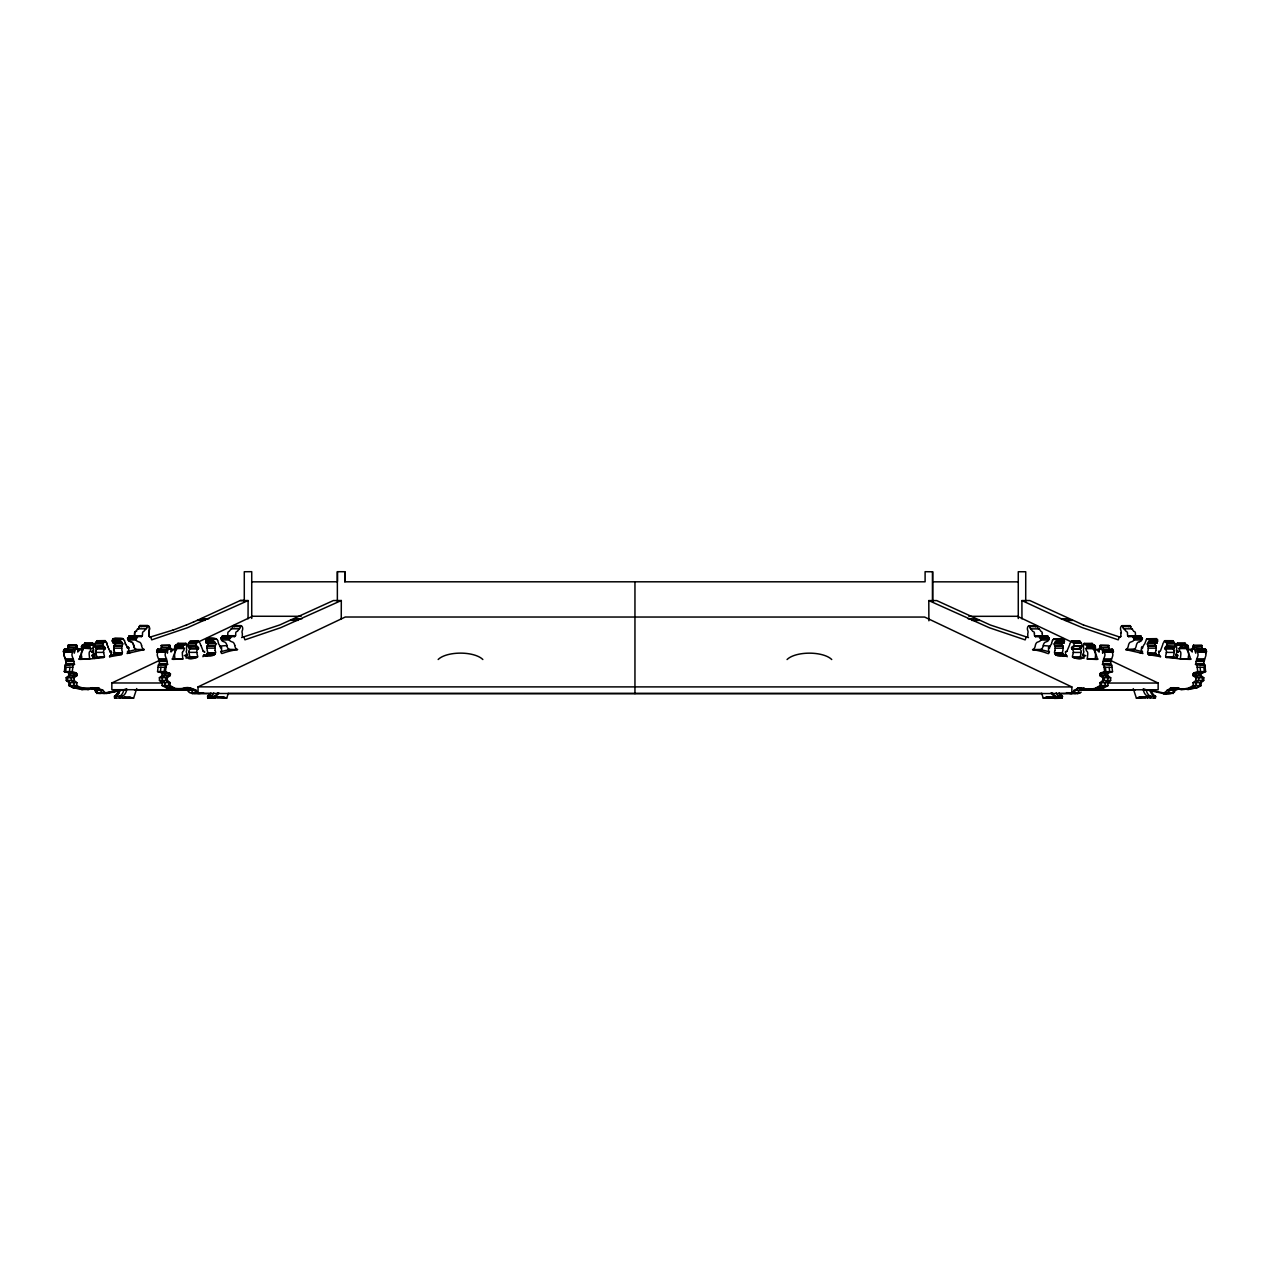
<?xml version="1.0" encoding="UTF-8"?>
<svg xmlns="http://www.w3.org/2000/svg" width="1270" height="1270" viewBox="0 0 1270 1270"><rect width="100%" height="100%" fill="white"/><g stroke="black" fill="none" stroke-linecap="round" stroke-linejoin="round"><path stroke-width="1.5" d="M96.964 693.611L94.567 688.467M159.941 660.178L111.839 682.974L111.839 689.705L187.69 689.721M198.041 693.579L198.041 686.864L345.265 617.014L924.639 617.061L1071.848 686.927L1071.848 693.658M251.73 581.85L337.36 581.787M337.455 581.469L337.455 571.722M241.602 637.556L279.733 624.967L333.407 600.535L341.312 600.535L341.249 618.808M932.64 581.533L932.656 571.786L925.1 571.69L925.1 581.803L344.805 581.803L344.9 571.722L337.36 571.69L337.36 601.615M634.952 693.626L634.952 617.045M1028.494 637.619L990.378 625.03L936.704 600.583L928.799 600.583L928.878 620.808M932.64 601.647L932.64 581.835L1018.27 581.866M1018.27 618.522L1018.27 571.738L1025.731 571.754L1025.716 601.535M1083.469 624.999L1029.795 600.535L1021.905 600.567L1021.953 618.823M1110.059 660.225L1158.145 683.038L1158.145 689.769L1082.294 689.816M248.047 618.823L248.11 600.551L240.205 600.551L193.532 622.046M77.676 649.668A3.016 2.127 90 0 0 77.486 648.256A6.048 4.27 90 0 0 76.914 646.747L76.803 645.271L67.993 645.779A3.08 2.175 -90 0 0 68.167 646.922L68.167 647.398A2.254 1.603 -90 0 0 67.993 647.906M109.442 656.685L109.744 656.749A1.651 1.175 -90 0 1 110.728 655.526L111.093 654.288M82.296 647.764L82.725 648.113M1110.694 649.589L1112.377 649.129L1113.266 650.764A2.032 1.429 90 0 1 1113.393 651.827L1104.36 651.573L1104.773 653.621A2.953 2.08 90 0 1 1104.725 656.114A12.97 9.176 90 0 1 1103.646 658.908L1102.471 664.48L1111.742 665.115L1112.52 671.671L1108.44 672.957L1100.55 672.957L1099.995 675.703L1102.804 677.767L1110.694 677.767L1110.615 680.529L1107.884 682.736L1099.995 682.736L1100.09 685.609L1095.629 688.086L1103.535 688.086L1108.027 685.594L1107.884 682.736M1112.171 652.113L1112.663 653.621A2.953 2.08 90 0 1 1112.631 656.114A12.97 9.176 90 0 1 1111.536 658.908L1110.313 664.48L1102.471 664.48M1203.722 649.653L1205.484 649.097L1206.357 650.716A2.032 1.429 -90 0 1 1206.5 651.748L1197.467 651.526L1197.864 653.574A2.953 2.08 -90 0 1 1197.832 656.082A12.97 9.176 -90 0 1 1196.737 658.86L1195.514 664.448L1204.833 665.067L1195.514 664.448M1205.77 653.542A2.953 2.08 -90 0 1 1205.722 656.05A12.97 9.176 -90 0 1 1204.643 658.828L1203.468 664.416M198.596 648.144L197.533 646.398L189.151 646.462A5.382 3.81 -90 0 1 189.135 648.065L198.596 648.144L198.12 649.002A4.858 3.445 -90 0 0 196.723 651.097A2.032 1.429 -90 0 0 196.818 652.367L197.088 653.383A2.27 1.603 -90 0 0 197.183 654.526A2.778 1.968 -90 0 1 197.533 655.574A2.778 1.968 -90 0 0 197.628 656.86L189.484 656.86L186.023 658.13M113.982 653.351L113.824 654.431M1101.058 648.144L1101.011 647.954A2.254 1.603 90 0 0 1100.836 647.462L1100.836 646.97A3.08 2.175 90 0 0 1101.011 645.827L1099.868 646.208M1109.329 649.621L1108.9 647.954A2.254 1.603 90 0 0 1108.726 647.462L1108.742 646.97A3.08 2.175 90 0 0 1108.916 645.827L1107.853 645.811M1198.261 652.208L1198.594 651.78A2.032 1.429 -90 0 0 1198.467 650.716L1196.356 649.129L1195.737 653.177L1194.102 647.906A2.254 1.603 -90 0 0 1193.927 647.414L1193.943 646.922A3.08 2.175 -90 0 0 1194.118 645.795L1193.546 645.223M1065.8 654.844L1065.482 653.653M107.236 645.271L107.204 644.366A2.207 1.556 90 0 0 106.823 643.049A6.413 4.54 90 0 1 105.966 642.064L105.823 641.35M1102.598 650.875L1102.646 653.225L1103.249 649.176L1105.36 650.764A2.032 1.429 90 0 1 1105.503 651.827L1105.17 652.256M66.167 667.274L65.643 671.624L69.723 672.798L64.373 671.624L65.167 664.94L74.486 664.432L73.263 658.844A12.97 9.176 -90 0 1 72.168 656.066A2.953 2.08 -90 0 1 72.136 653.574L72.596 651.637L71.406 651.764A2.032 1.429 -90 0 1 71.533 650.716L73.644 649.129L74.263 653.177L75.898 647.906A2.254 1.603 -90 0 1 76.073 647.414L76.057 646.922A3.08 2.175 -90 0 1 75.882 645.779L75.994 645.335M165.513 651.764L165.322 653.542A2.953 2.08 -90 0 0 165.37 656.034A12.97 9.176 -90 0 0 166.449 658.828L167.624 664.4L159.782 664.4L158.559 658.828A12.97 9.176 -90 0 1 157.464 656.034A2.953 2.08 -90 0 1 157.432 653.542L157.893 651.605L156.702 651.748A2.032 1.429 -90 0 1 156.829 650.684L157.718 649.049L175.022 649.24A2.572 1.826 -90 0 1 175.466 651.081A2.857 2.016 -90 0 0 174.625 652.129M165.148 652.177L164.592 651.748A2.032 1.429 -90 0 1 164.735 650.684L166.846 649.097L167.45 653.145L167.497 650.907M67.866 648.335L67.58 649.573M110.188 651.891L108.664 648.557M113.951 650.351L113.935 650.034A4.461 3.159 90 0 0 113.871 648.351L113.887 646.017A4.08 2.889 90 0 0 114.824 644.096L114.078 642.033M109.744 656.749L121.507 654.637L122.364 652.669A3.238 2.302 -90 0 0 121.936 650.558L121.825 650.145A4.461 3.159 -90 0 0 121.777 648.462L121.793 646.112A4.08 2.889 -90 0 0 122.714 644.192C122.666 639.397 113.173 647.065 112.427 641.175M203.692 655.272L206.804 654.606L207.661 652.637A3.238 2.302 -90 0 0 207.232 650.526L207.121 650.113A4.461 3.159 -90 0 0 207.073 648.43L207.089 646.081A4.08 2.889 -90 0 0 208.01 644.16C201.136 639.08 215.789 640.731 215.916 644.16A4.08 2.889 -90 0 1 214.979 646.081L214.979 648.43A4.461 3.159 -90 0 1 215.027 650.113L215.043 650.319M1099.995 682.736L1102.709 680.529L1102.804 677.767M1133.253 688.626L1136.412 698.198L1139.809 696.912L1155.367 698.262L1155.652 696.341L1147.397 696.182A9.779 6.921 -90 0 1 1144.365 692.928L1144.191 692.499A10.509 7.429 -90 0 1 1143.413 690.229L1143.19 689.197L1163.336 693.515L1170.94 687.689L1180.989 689.515L1188.736 688.038L1193.228 685.546L1193.086 682.688L1195.816 680.498L1195.896 677.736L1193.086 675.672L1193.641 672.909L1197.721 671.624L1205.627 671.608M1193.086 682.688L1200.991 682.688L1203.706 680.498L1203.785 677.704L1200.991 675.64L1193.086 675.672M89.011 689.388L73.358 688.022L68.913 685.562L69.009 682.577L66.294 680.482L66.199 677.608L69.009 675.545M159.48 680.45L162.195 682.657L162.068 685.514L166.56 688.007L174.45 688.007L170.005 685.53L170.101 682.657L167.386 680.45L159.48 680.45L159.401 677.688L162.211 675.624L170.101 675.64L170.466 673.925L165.465 671.592L157.559 671.592L158.353 665.035L159.782 664.4M1141.412 649.399L1141.587 647.255A2.222 1.572 -90 0 1 1142.222 647.51L1142.619 648.033A6.699 4.731 -90 0 1 1143.048 646.462L1143.968 644.747A6.842 4.842 -90 0 1 1144.667 643.953L1146.524 639.255L1156.732 638.683M105.394 648.16L104.203 646.414L95.98 646.795A5.397 3.81 -90 0 1 95.933 648.097L105.394 648.16L104.934 649.018A4.858 3.445 -90 0 0 103.537 651.113A2.032 1.429 -90 0 0 103.632 652.383L103.902 653.272A2.27 1.603 -90 0 0 103.997 654.558A2.778 1.968 -90 0 1 104.33 655.59A2.778 1.968 -90 0 0 104.442 656.892L95.742 657.606L104.442 656.892M1160.367 650.796L1159.24 651.827A6.096 4.302 -90 0 1 1158.669 651.383L1159.193 655.431A1.651 1.175 -90 0 1 1160.272 656.733M128.921 647.811L128.413 647.255A2.222 1.572 -90 0 0 127.778 647.541L127.381 648.033A6.699 4.731 -90 0 0 126.952 646.462L126.032 644.668A6.842 4.842 90 0 0 125.333 643.89L125.333 643.16M1177.163 655.304L1175.591 655.193A5.366 3.794 -90 0 1 1176.703 653.066L1176.925 651.97M130.604 641.62L129.683 641.382A2.969 2.095 -90 0 1 128.572 640.461L128.46 640.016A1.746 1.238 -90 0 1 127.698 638.985L127.968 637.635M141.573 645.462A4.985 3.524 -90 0 0 139.906 642.318L137.573 641.382A2.969 2.095 -90 0 1 136.477 640.461L136.271 639.905A1.73 1.222 -90 0 1 135.588 638.985L136.414 637.778A4.54 3.207 -90 0 1 137.112 637.572M226.87 645.43A4.985 3.524 -90 0 0 225.219 642.303L222.869 641.366A2.969 2.095 -90 0 1 221.774 640.429L221.567 639.889A1.73 1.222 -90 0 1 220.901 638.969L221.726 637.746A4.54 3.207 -90 0 1 222.409 637.54L230.315 637.54A4.54 3.207 -90 0 0 229.616 637.746L228.79 638.969A1.746 1.238 -90 0 0 229.537 639.921L229.679 640.429A2.969 2.095 -90 0 0 230.775 641.366L233.108 642.287A4.985 3.524 -90 0 1 234.759 645.43M1094.184 648.271L1095.502 647.192L1094.502 645.208A1.699 1.191 90 0 0 1093.438 644.954L1092.279 644.081A1.683 1.191 90 0 0 1092.089 643.382L1084.183 643.382A2.461 1.746 90 0 0 1083.739 645.462A1.889 1.333 90 0 0 1083.818 648.16A4.112 2.905 90 0 0 1083.437 650.018A2.826 2 90 0 0 1083.85 651.542L1083.643 653.034A5.366 3.794 90 0 0 1082.5 655.272L1085.802 655.637M1188.164 646.001C1189.561 648.621 1179.433 646.763 1179.1 648.256A2.762 1.953 -90 0 0 1179.846 651.065A2.857 2.016 -90 0 1 1180.735 652.32A7.191 5.096 -90 0 1 1180.751 655.177L1180.37 659.019L1165.685 656.876A2.778 1.968 -90 0 0 1165.669 655.606A2.778 1.968 -90 0 1 1166.003 654.558A2.27 1.603 -90 0 0 1166.098 653.272L1166.368 652.399A2.032 1.429 -90 0 0 1166.463 651.129A4.858 3.445 -90 0 0 1165.066 649.033L1165.669 646.43L1174.02 646.811M1157.573 639.937C1153.16 641.207 1148.223 641.286 1147.286 644.192A4.08 2.889 -90 0 0 1148.207 646.112L1148.223 648.462A4.461 3.159 -90 0 0 1148.175 650.145L1148.064 650.558A3.238 2.302 -90 0 0 1147.635 652.669L1148.493 654.637L1160.685 656.685M105.473 693.039C98.552 683.847 87.312 692.198 76.771 685.546L76.914 682.673L74.184 680.482L66.294 680.482L70.279 682.673L70.136 685.546L74.628 688.022L82.375 689.388M1175.417 658.336L1175.544 657.527M175.911 648.192L174.593 647.113L175.593 645.128A1.699 1.191 -90 0 1 176.657 644.89L177.816 644.001A1.683 1.191 -90 0 1 178.022 643.303L185.912 643.318A2.461 1.746 -90 0 1 186.357 645.398A1.889 1.333 -90 0 1 186.277 648.097A4.112 2.905 -90 0 1 186.658 649.938A2.826 2 -90 0 1 186.245 651.462L186.499 653.05A5.366 3.794 -90 0 1 187.595 655.193L184.293 655.558M1156.589 642.636L1157.573 641.255M111.109 654.018L111.522 652.32M96.012 653.082L95.996 653.415A2.27 1.603 -90 0 0 96.091 654.558A2.778 1.968 -90 0 1 96.441 655.59A2.778 1.968 -90 0 0 96.536 656.892L96.536 656.78A2.778 1.968 90 0 1 96.441 655.495A2.778 1.968 90 0 0 96.091 654.447A2.27 1.603 90 0 1 95.996 653.304L95.726 652.383A2.032 1.429 -90 0 1 95.647 651.113A4.858 3.445 90 0 1 97.028 648.922M203.105 651.24L203.946 651.812A6.096 4.302 -90 0 0 204.518 651.383L204.708 652.399M188.198 690.562L188.484 691.563M84.455 644.081L84.614 644.017A1.683 1.191 90 0 1 84.82 643.239L92.726 643.223A1.683 1.191 90 0 0 92.519 643.922L84.614 644.128A1.683 1.191 -90 0 1 84.82 643.334L92.726 643.334A1.683 1.191 -90 0 0 92.519 644.033L91.361 644.906A1.699 1.191 -90 0 0 90.297 645.16L89.297 647.144L90.9 648.256A2.762 1.953 -90 0 1 90.154 651.065A2.857 2.016 -90 0 0 89.265 652.304A7.191 5.096 -90 0 0 89.249 655.177L89.63 659.003L103.632 657.606M92.98 657.463L94.552 657.463L94.536 658.495M216.233 638.746C195.485 641.398 214.44 634.683 217.567 640.318M125.159 642.89L124.476 640.636M67.786 649.129L67.993 647.795A2.254 1.603 90 0 1 68.167 647.303M1094.788 652.193A2.429 1.714 90 0 1 1095.454 653.923L1096.042 655.145A4.508 3.191 90 0 1 1096.756 656.526A8.477 6.001 90 0 1 1097.216 659.463L1087.279 659.051L1087.644 655.225A7.191 5.096 90 0 0 1087.628 652.367A2.857 2.016 90 0 0 1086.739 651.129A2.762 1.953 90 0 1 1085.993 648.303L1094.565 648.129M1087.279 659.051L1095.169 659.051L1095.55 655.225A7.191 5.096 90 0 0 1095.534 652.367A2.857 2.016 90 0 0 1094.629 651.129A2.762 1.953 90 0 1 1093.883 648.303M1194.086 649.24L1188.164 649.272A2.572 1.826 -90 0 0 1187.72 651.113L1187.831 652.018A2.429 1.714 -90 0 1 1188.545 653.875L1189.133 655.066A4.508 3.191 -90 0 1 1189.847 656.447A8.477 6.001 -90 0 1 1190.323 659.384L1180.37 659.019L1188.26 659.019L1188.434 656.923M1125.696 649.573L1134.57 649.399L1125.696 649.573L1142.905 653.51L1142.397 652.685A6.032 4.255 -90 0 1 1141.762 652.113L1141.571 650.573M110.76 651.843A6.096 4.302 -90 0 0 111.331 651.399L111.506 653.336M1049.48 651.796L1040.495 649.605L1041.463 649.43A7.128 5.048 90 0 0 1042.67 647.494A6.969 4.921 90 0 0 1043.241 645.509A4.985 3.524 90 0 1 1044.892 642.366L1047.226 641.429A2.969 2.095 90 0 0 1048.322 640.509L1048.448 640.048A1.73 1.222 90 0 0 1049.21 639.032L1048.385 637.826A4.54 3.207 90 0 0 1047.687 637.619L1039.781 637.619A4.54 3.207 90 0 1 1040.479 637.826L1041.305 639.032A1.746 1.238 90 0 1 1040.559 639.985L1040.432 640.509A2.969 2.095 90 0 1 1039.32 641.429L1036.987 642.366A4.985 3.524 90 0 0 1035.336 645.509A6.969 4.921 90 0 1 1034.764 647.494A7.128 5.048 90 0 1 1033.574 649.43L1032.589 649.605C1052.56 652.701 1048.56 657.797 1048.496 647.303A2.222 1.572 90 0 1 1049.131 647.589L1049.528 648.081A6.699 4.731 90 0 1 1049.957 646.509L1050.861 644.827A6.842 4.842 90 0 1 1051.576 644.033L1051.592 643.525M1121.077 632.762A2.715 1.921 -90 0 0 1120.918 630.603A3.397 2.397 -90 0 1 1120.95 626.713A3.175 2.254 -90 0 1 1122.235 625.65L1122.886 626.586A1.889 1.333 -90 0 0 1123.902 628.777L1126.268 631.46A1.905 1.349 -90 0 1 1127.506 633.667A6.477 4.572 -90 0 0 1127.665 635.746L1128.585 636.651A1.635 1.159 -90 0 1 1129.776 635.968A7.985 5.651 -90 0 1 1131.332 635.889C1133.348 638.334 1142.174 634.921 1142.301 639A1.746 1.238 -90 0 1 1141.555 639.921L1141.428 640.461M89.821 647.382L81.423 646.763M182.467 652.288A2.857 2.016 -90 0 1 183.356 651.05A2.762 1.953 -90 0 0 184.118 648.224L182.499 647.128L183.134 645.763A1.619 1.143 -90 0 1 184.61 644.954L185.706 644.112A1.683 1.191 -90 0 1 185.912 643.318M1055.053 650.383L1055.084 650.176A4.461 3.159 90 0 1 1055.132 648.494L1055.116 646.16A4.08 2.889 90 0 1 1054.195 644.239L1054.925 642.175M1156.049 650.351L1156.065 650.113A4.461 3.159 -90 0 1 1156.129 648.43L1156.113 646.097A4.08 2.889 -90 0 1 1155.176 644.176L1155.113 643.811M201.073 645.7L203.136 651.081M1175.099 644.017L1175.464 645.033M1175.528 644.731L1175.337 645.271A3.969 2.81 -90 0 1 1174.766 645.922A2.477 1.746 -90 0 1 1174.766 646.636A2.095 1.492 -90 0 1 1174.067 648.097L1166.162 648.097A5.382 3.81 -90 0 1 1166.146 646.493M82.328 648.144L90.44 648.653M1132.888 637.572A4.54 3.207 -90 0 1 1133.586 637.778L1134.412 639A1.73 1.222 -90 0 1 1133.729 639.921L1133.523 640.461A2.969 2.095 -90 0 1 1132.427 641.398L1130.078 642.318A4.985 3.524 -90 0 0 1128.427 645.462A6.969 4.921 -90 0 1 1126.696 649.367M69.945 667.274L69.421 671.624L74.422 673.941L74.073 675.656L71.263 677.72L71.342 680.482L74.057 682.673L73.93 685.546C84.534 692.213 95.663 683.816 102.632 693.039M66.199 677.72L74.105 677.72L76.914 675.656L76.359 672.909L72.279 671.624L73.057 665.051M160.941 667.242L160.417 671.592L165.402 673.91L165.052 675.624L162.243 677.688L162.322 680.45L165.036 682.657L164.909 685.514L169.402 688.007L177.149 689.467L180.515 688.848M164.719 667.242L164.195 671.592L169.196 673.91L168.846 675.64L166.037 677.704L166.116 680.45L168.831 682.657L168.704 685.514C177.943 693.118 191.96 683.022 198.009 692.848M165.465 671.592L166.259 665.035L167.624 664.4M187.452 655.558L186.96 655.526A11.922 8.43 -90 0 1 185.595 655.209L185.372 655.669A4.016 2.842 -90 0 0 186.817 657.4A2.397 1.699 -90 0 1 187.658 657.495C188.579 660.4 195.262 658.114 197.628 656.86M1188.434 656.955L1188.641 655.145A7.191 5.096 -90 0 0 1188.625 652.32M77.025 646.287L76.914 646.859A6.048 4.27 -90 0 1 77.486 648.367A3.016 2.127 -90 0 1 77.66 649.97L77.74 650.446A2.254 1.603 -90 0 1 77.835 651.7L77.803 651.843M197.12 646.43L197.072 646.779A5.397 3.81 -90 0 1 197.025 648.065A2.095 1.492 -90 0 1 196.31 646.636A2.477 1.746 -90 0 1 196.326 645.906A3.969 2.81 -90 0 1 195.755 645.239L196.802 642.572A2.699 1.905 -90 0 1 197.628 642.017A3.223 2.27 -90 0 1 198.231 640.858L199.168 642.144A6.413 4.54 -90 0 0 200.009 643.128A2.207 1.556 -90 0 1 200.39 644.446L201.073 645.573M64.516 648.97L81.836 649.272A2.572 1.826 -90 0 1 82.28 651.113L82.169 652.018A2.429 1.714 -90 0 0 81.455 653.875L81.185 654.796M1193.546 645.255L1193.086 646.875A6.048 4.27 -90 0 0 1192.514 648.383A3.016 2.127 -90 0 0 1192.34 649.97L1192.26 650.446A2.254 1.603 -90 0 0 1192.165 651.7L1192.197 651.843M1200.864 646.16L1202.007 645.795A3.08 2.175 -90 0 1 1201.833 646.89L1193.927 647.414M108.664 648.668L107.791 646.541M1054.306 696.214L1054.386 698.325L1046.702 696.96L1043.321 698.246L1041.638 693.356M1055.64 698.325L1055.576 696.214A10.033 7.096 90 0 1 1052.528 692.96M1059.434 698.325L1059.72 696.404A9.985 7.064 90 0 1 1056.307 692.975L1056.227 692.706M1062.466 696.293L1062.18 698.214L1054.386 698.325L1062.18 698.214L1062.117 696.103A9.779 6.921 -90 0 1 1059.751 693.944M1147.477 698.294L1147.763 696.373M1150.318 698.294L1150.604 696.373A9.985 7.064 -90 0 1 1147.191 692.944L1147.032 692.499A10.795 7.636 -90 0 1 1146.143 689.721L1143.19 689.197M1154.112 698.294L1154.033 696.15M162.258 645.731L161.195 645.747A3.08 2.175 -90 0 0 161.369 646.89L161.369 647.382A2.254 1.603 -90 0 0 161.195 647.875L160.782 649.542M171.005 651.812L171.021 651.669A2.254 1.603 -90 0 0 170.926 650.415L170.863 649.938A3.016 2.127 -90 0 0 170.672 648.351A6.048 4.27 -90 0 0 170.116 646.843L170.164 646.684M168.989 648.24L167.497 650.684M95.218 643.001L94.583 644.303M214.297 638.715L213.566 639.683M128.619 650.399L128.873 647.986M1055.164 642.08L1056.005 643.239L1056.576 640.016M1063.498 643.001L1064.419 640.255L1056.529 640.255M94.583 644.192L94.536 645.017M94.536 644.414L94.663 645.255A3.969 2.81 -90 0 0 95.234 645.938A2.477 1.746 -90 0 0 95.234 646.668A2.095 1.492 -90 0 0 95.933 648.081M1052.465 640.477L1051.576 643.303M120.904 643.192L120.174 640.524L121.682 638.81M1141.412 649.367L1141.571 650.605M1066.419 655.336L1063.307 654.669L1062.434 652.716A3.238 2.302 90 0 1 1062.863 650.605L1062.974 650.176A4.461 3.159 90 0 1 1063.022 648.494L1063.006 646.16A4.08 2.889 90 0 1 1062.085 644.239L1054.116 643.874M92.17 655.59A4.016 2.842 90 0 0 93.631 657.32A2.397 1.699 90 0 1 94.456 657.415A2.397 1.699 -90 0 0 93.615 657.431A4.016 2.842 -90 0 1 92.17 655.701L92.281 655.05M119.682 698.278L119.396 696.357A9.985 7.064 -90 0 0 122.793 692.944L122.968 692.499A10.795 7.636 -90 0 0 123.857 689.705L126.809 689.181L126.587 690.229A10.509 7.429 -90 0 1 125.809 692.499L125.619 692.896A9.779 6.921 -90 0 1 122.587 696.15L114.348 696.357L114.617 698.278M128.429 650.494L128.46 651.653M1040.035 636.81L1038.241 635.937A7.985 5.651 90 0 0 1036.669 636A1.635 1.159 90 0 0 1035.479 636.683L1034.574 635.778A6.477 4.572 90 0 1 1034.399 633.714M1047.385 637.794L1047.575 636.095L1038.241 635.937M237.982 630.65L239.22 628.793A1.889 1.333 -90 0 0 240.332 626.554L240.967 625.65A3.175 2.254 -90 0 1 242.252 626.713A3.397 2.397 -90 0 1 242.284 630.603A2.715 1.921 -90 0 0 242.126 632.746A3.524 2.492 -90 0 1 242.284 635.111A3.493 2.461 -90 0 0 242.427 636.445A2.365 1.667 -90 0 0 243.792 637.175A2.016 1.429 -90 0 1 244.046 637.524L244.935 639.826L280.733 627.682L341.312 600.535M68.453 672.798L69.009 675.656L76.914 675.656M162.211 675.624L161.639 672.878L157.559 671.592M114.252 653.034L114.475 652.558A3.238 2.302 90 0 0 114.03 650.446A3.238 2.302 -90 0 1 114.475 652.669M203.47 655.526C207.264 656.225 214.281 657.146 215.567 652.637A3.238 2.302 -90 0 0 215.122 650.526M81.423 646.875L81.836 645.922M1064.419 640.255L1053.433 639.318L1052.528 640.382M1149.62 640.937L1148.239 638.683M81.836 646.033L82.042 645.684A1.619 1.143 -90 0 1 83.518 644.969L84.137 644.001M104.442 642.033L96.536 642.033A2.699 1.905 90 0 0 95.71 642.493L103.616 642.588A2.699 1.905 -90 0 1 104.442 642.033A3.223 2.27 -90 0 1 105.045 640.89L97.139 640.89A3.223 2.27 -90 0 0 96.536 642.033A3.223 2.27 90 0 1 97.139 640.794L97.472 640.604M196.12 643.89L188.246 643.953L188.912 642.572A2.699 1.905 -90 0 1 189.738 642.017A3.223 2.27 -90 0 1 190.341 640.858L198.374 640.715M1078.897 641.858L1079.754 640.937A3.223 2.27 90 0 1 1080.357 642.08A2.699 1.905 90 0 1 1081.199 642.636L1082.23 645.303A3.969 2.81 90 0 1 1081.675 645.986A2.477 1.746 90 0 1 1081.675 646.716A2.095 1.492 90 0 1 1080.96 648.129C1065.593 650.78 1071.531 643.699 1080.945 646.525M1164.177 641.429L1164.034 642.175A6.413 4.54 -90 0 1 1163.177 643.128A2.207 1.556 -90 0 0 1162.796 644.446L1160.542 650.637M1089.152 689.547L1079.071 687.689L1072.594 693.071M1177.528 687.641L1176.004 689.451M1066.625 655.59C1063.53 656.098 1056.021 657.368 1055.021 653.494M1063.085 654.479L1055.195 654.479M1159.51 655.304L1156.399 654.606L1156.097 653.558M169.037 648.065L169.085 647.875A2.254 1.603 -90 0 1 169.259 647.382L169.259 646.89A3.08 2.175 -90 0 1 169.085 645.747L170.228 646.128M1166.162 648.097A2.095 1.492 -90 0 0 1166.876 646.668A2.477 1.746 -90 0 0 1166.876 645.938A3.969 2.81 -90 0 0 1167.432 645.271L1166.4 642.604A2.699 1.905 -90 0 0 1165.558 642.048A3.223 2.27 -90 0 0 1164.955 640.874L1164.288 641.08M64.5 652.828L64.722 651.954M95.742 690.07L96.806 691.944M92.408 655.241A11.922 8.43 -90 0 0 93.774 655.558L94.409 655.114A5.366 3.794 90 0 0 93.297 652.97L93.504 652.097L91.63 652.018M1154.319 639.604L1156.144 638.683M114.157 653.082L121.983 653.399M183.356 648.541L175.466 648.541M112.887 639.524L113.189 638.635M109.982 650.923L110.014 651.827M136.747 688.546L133.588 698.198L123.889 697.595L133.588 698.198L125.682 698.103M226.679 698.135L228.346 693.404M204.264 654.907L204.01 655.399A1.651 1.175 -90 0 0 202.93 656.733M64.5 652.716L64.23 653.574A2.953 2.08 -90 0 0 64.278 656.066A12.97 9.176 -90 0 0 65.357 658.844L65.881 661.384L73.787 661.384M114.824 644.192A4.08 2.889 -90 0 1 113.887 646.112L121.745 646.255M137.128 629.269L136.557 631.269M112.474 639.604L123.476 639.27M145.955 628.809L138.112 628.825A1.889 1.333 -90 0 0 139.24 626.57L139.875 625.57L147.764 625.57L147.114 626.57A1.889 1.333 -90 0 1 146.098 628.777L143.732 631.46A1.905 1.349 -90 0 0 142.494 633.667A6.477 4.572 -90 0 1 142.335 635.73L141.414 636.635A1.635 1.159 -90 0 0 140.24 635.968A7.985 5.651 -90 0 0 138.668 635.889C135.652 637.318 135.239 639.588 127.73 637.794M222.71 637.731L222.52 636.016L231.854 635.857A7.985 5.651 -90 0 1 233.426 635.921A1.635 1.159 -90 0 1 234.617 636.619L235.537 635.714A6.477 4.572 -90 0 0 235.712 633.635A1.905 1.349 -90 0 1 236.918 631.46L237.506 631.349M230.06 636.73L231.854 635.857M218.44 643.572L218.519 643.953A6.842 4.842 -90 0 1 219.234 644.747L220.139 646.43A6.699 4.731 -90 0 1 220.567 648.017L220.98 647.51A2.222 1.572 -90 0 1 221.599 647.224C221.663 657.558 217.773 652.685 237.506 649.542L236.522 649.367A7.128 5.048 -90 0 1 234.744 645.382M1079.722 647.065L1079.881 649.065A4.858 3.445 90 0 1 1081.262 651.161A2.032 1.429 90 0 1 1081.167 652.431L1080.897 653.32A2.27 1.603 90 0 1 1080.802 654.606A2.778 1.968 90 0 0 1080.468 655.637A2.778 1.968 90 0 1 1080.373 656.939L1072.467 656.939A2.778 1.968 90 0 0 1072.563 655.637A2.778 1.968 90 0 1 1072.912 654.606A2.27 1.603 90 0 0 1073.007 653.463L1073.277 652.431A2.032 1.429 90 0 0 1073.356 651.177A4.858 3.445 90 0 0 1071.975 649.081L1071.515 648.208M1172.194 641.08L1172.861 640.89A3.223 2.27 -90 0 1 1173.464 642.017L1165.558 642.048M222.52 636.016L223.965 635.857A7.985 5.651 -90 0 1 225.536 635.921A1.635 1.159 -90 0 1 226.727 636.619L227.632 635.714A6.477 4.572 -90 0 0 227.806 633.635A1.905 1.349 -90 0 1 229.029 631.46L231.41 628.777A1.889 1.333 -90 0 0 232.426 626.554L233.061 625.65L240.967 625.65M1173.035 693.611L1175.433 688.546M1155.922 642.112L1155.113 643.842L1147.223 643.842M1064.022 639.556L1063.482 638.683L1053.433 639.318M1053.862 638.826L1063.482 638.683M1172.67 647.367L1172.972 649.033A4.858 3.445 -90 0 1 1174.369 651.129A2.032 1.429 -90 0 1 1174.274 652.367L1174.004 653.415A2.27 1.603 -90 0 1 1173.909 654.526A2.778 1.968 -90 0 0 1173.559 655.574A2.778 1.968 -90 0 1 1173.464 656.86L1165.685 656.876M65.754 649.129L63.865 650.415L71.771 650.415M64.04 649.748L71.771 650.081M76.803 645.382L68.088 645.335M75.914 649.16L81.836 649.16L81.089 649.795A4.572 3.223 -90 0 0 80.264 649.748L77.835 651.7M95.933 652.796L95.726 652.288A2.032 1.429 90 0 1 95.647 651.018A4.858 3.445 -90 0 1 97.028 649.033L97.282 647.16M189.738 656.86L189.611 656.844A2.778 1.968 -90 0 1 189.627 655.574A2.778 1.968 -90 0 0 189.293 654.526A2.27 1.603 -90 0 1 189.198 653.24L188.928 652.351A2.032 1.429 -90 0 1 188.833 651.097A4.858 3.445 -90 0 1 190.23 649.002L190.373 646.986M1086.279 648.271L1095.184 647.398M1094.565 648.748L1086.739 648.621M1188.593 647.16L1186.99 648.24A2.762 1.953 -90 0 0 1187.736 651.065A2.857 2.016 -90 0 1 1188.053 651.367M1079.071 687.689C1075.611 688.753 1074.214 691.769 1070.959 693.198M1084.072 687.88L1081.468 689.261M1178.83 687.689L1177.274 689.451M93.456 652.399L93.059 651.383A2.826 2 -90 0 0 93.456 649.97A4.112 2.905 90 0 0 93.091 648.017A1.889 1.333 90 0 0 93.154 645.303A2.461 1.746 90 0 0 92.71 643.239M177.324 648.621L175.53 648.271M113.855 638.683L122.777 638.461M121.761 638.683L114.887 638.461M1061.323 639.318L1063.228 638.985M1146.858 639.112L1155.446 638.762M127.651 647.732L127.778 647.541A2.222 1.572 90 0 1 128.413 647.144M174.958 649.367L174.292 649.764A4.572 3.223 -90 0 0 173.45 649.716L171.021 651.669M92.519 643.922L90.17 644.287L91.662 644.382M112.284 640.461L120.38 640.207M63.865 650.303L63.643 650.716A2.032 1.429 90 0 0 63.5 651.653L63.611 651.939M1048.448 640.048L1040.559 640.001M1133.65 640.016L1141.555 639.953M1085.278 688.626L1083.278 689.737M112.443 640.08L112.427 641.271L120.317 641.271M213.503 640.89L213.55 640.064L205.677 640.905M110.379 652.05L110.76 651.732A6.096 4.302 90 0 0 111.331 651.304M1099.629 673.989L1107.535 673.989L1108.44 672.957M1192.72 673.957L1200.626 673.957L1205.627 671.639L1204.833 665.035M81.185 654.685L80.867 654.987A4.508 3.191 90 0 0 80.153 656.352A8.477 6.001 90 0 0 79.677 659.289M81.058 654.891L80.867 655.098A4.508 3.191 -90 0 0 80.153 656.463A8.477 6.001 -90 0 0 79.677 659.4L89.63 659.003L78.756 659.035L81.74 658.892M1056.005 643.239L1063.958 643.16M1149.096 643.192L1157.065 643.128M129.572 637.588L129.032 636.032L138.668 635.889M230.616 637.731L230.172 636.857M207.82 638.731L208.883 639.604M110.807 655.32L110.728 655.51A1.651 1.175 90 0 0 109.998 655.939M203.93 655.479L206.915 656.257M113.824 654.336L121.714 654.431M94.901 644.033L102.949 643.985L103.505 643.049M120.777 639.413L112.887 639.413M128.333 651.923L128.238 652.097A6.032 4.255 -90 0 1 127.603 652.669L127.095 653.51L144.304 649.557L143.335 649.399A7.128 5.048 -90 0 1 141.541 645.414M205.677 640.175L206.613 638.604L215.646 638.746M129.429 635.825L130.762 635.794A7.985 5.651 -90 0 1 132.334 635.952A1.635 1.159 -90 0 1 133.525 636.635L134.429 635.635A6.477 4.572 90 0 0 134.62 633.571A1.905 1.349 90 0 1 135.827 631.38L136.398 631.269M1087.374 647.398L1095.502 647.192M182.928 646.001L175.038 646.001M1081.183 692.166L1080.183 692.658M1039.924 636.937L1039.495 637.794L1049.163 637.842M1140.92 636.889L1140.428 637.667M159.401 677.688L167.291 677.704L170.101 675.64M1163.336 693.515C1162.24 695.627 1179.655 692.833 1173.528 690.197C1174.083 693.611 1168.162 694.039 1166.304 692.706M1081.77 689.245C1078.579 689.404 1079.389 692.547 1076.388 693.071M1177.719 655.161L1177.592 655.209A11.922 8.43 -90 0 1 1176.226 655.542M1200.991 682.657L1201.087 685.578L1195.372 688.038L1187.609 689.483L1184.259 688.848M1180.989 689.515L1196.626 688.038L1201.087 685.578L1193.228 685.546M117.919 692.499A10.795 7.636 -90 0 0 118.681 690.213A10.795 7.636 90 0 1 117.919 692.404L117.713 692.896A9.779 6.921 -90 0 1 114.697 696.15L115.967 696.071A10.033 7.096 90 0 0 116.332 695.944M214.519 696.15L214.44 698.262M224.98 697.563L217.075 697.563L226.774 698.167L223.377 696.881L207.804 698.262L207.534 696.341L215.789 696.15A9.779 6.921 -90 0 0 218.821 692.896M1176.004 689.467L1174.258 690.054M1177.274 689.467L1175.528 690.054M1080.278 692.769L1078.849 693.198M199.12 641.604L252.571 616.252L301.149 616.299M139.875 625.57A3.175 2.254 90 0 1 141.16 626.65A3.175 2.254 -90 0 0 139.875 625.665L147.764 625.665A3.175 2.254 90 0 1 149.05 626.634A3.397 2.397 -90 0 1 149.082 630.634A2.715 1.921 -90 0 0 148.923 632.778A3.524 2.492 -90 0 1 149.098 635.127A3.493 2.461 -90 0 0 149.241 636.461A2.365 1.667 -90 0 0 150.59 637.207A2.016 1.429 -90 0 1 150.86 637.54L151.733 639.842L187.531 627.697L248.11 600.551M65.167 665.051L74.486 664.432M89.773 644.906L83.534 644.938A1.619 1.143 90 0 0 82.042 645.684M178.229 644.89L184.626 644.922M186.531 624.983L193.532 621.967M68.199 645.319L69.104 645.906M76.105 645.335L68.199 645.223M186.531 624.903L172.863 630.19M1139.523 641.652L1140.317 641.398A2.969 2.095 -90 0 0 1141.428 640.445M1071.42 693.182L1070.15 693.436M1139.523 641.667L1137.984 642.303A4.985 3.524 -90 0 0 1136.332 645.446A6.969 4.921 -90 0 1 1134.586 649.335M172.863 630.095L149.987 637.143M102.949 643.985L102.568 645.255A3.969 2.81 -90 0 0 103.124 645.938A2.477 1.746 -90 0 0 103.124 646.668A2.095 1.492 -90 0 0 103.838 648.081A5.382 3.81 -90 0 0 103.854 646.478M188.246 643.953L187.865 645.239A3.969 2.81 -90 0 0 188.42 645.906A2.477 1.746 -90 0 0 188.42 646.636A2.095 1.492 -90 0 0 189.135 648.049M1101.963 650.034L1101.122 648.319M1100.55 672.957L1104.63 671.671L1112.52 671.671M1084.183 643.382A1.683 1.191 90 0 1 1084.389 644.176L1093.883 644.89M1078.944 693.309L1060.085 693.531M1064.419 640.985L1056.513 640.985M105.362 640.604L97.282 640.747M113.268 638.667L121.444 638.572M1063.18 656.336L1066.181 655.558A1.651 1.175 90 0 1 1067.181 656.796M1188.275 646.16L1187.958 645.779A1.619 1.143 -90 0 0 1186.482 644.954L1185.545 644.065A1.683 1.191 -90 0 0 1185.18 643.318L1177.274 643.318A1.683 1.191 -90 0 1 1177.48 644.001L1178.639 644.922A1.667 1.175 -90 0 1 1179.703 645.176L1181.275 645.176M127.413 651.748L136.414 649.462L135.43 649.399A7.128 5.048 -90 0 1 133.652 645.398A4.985 3.524 90 0 0 132.016 642.223L130.477 641.667M220.615 651.716L229.6 649.542L228.632 649.367A7.128 5.048 -90 0 1 226.838 645.382M98.758 693.499L102.425 692.721M100.028 693.499L103.695 692.721M103.823 693.499L118.459 690.372L102.997 693.261M126.809 689.181L106.664 693.499L97.949 693.261M110.49 655.288L113.602 654.526M98.758 693.404L102.425 692.61M103.695 692.61L99.219 693.261M119.475 690.658L105.855 693.261M195.516 692.642L191.865 693.436L210.01 693.531M190.341 692.944L195.612 692.69M194.707 693.436L198.453 692.69M198.501 693.436L202.248 692.69M199.755 693.436L203.517 692.69M1175.528 690.086L1166.892 690.213M1087.787 689.419L1095.788 689.547L1103.535 688.086M92.837 658.146L95.742 657.495M82.375 689.499L85.741 688.88M180.943 689.467C187.976 685.324 192.945 688.483 196.739 692.848M84.471 688.896L81.121 689.499L89.011 689.499M87.439 689.499L97.488 687.689M166.56 688.007L174.307 689.467L177.657 688.864M175.895 689.467L179.245 688.864M114.617 698.183L131.794 697.595M107.759 645.62L107.823 646.906M1072.467 656.939C1074.833 658.193 1081.516 660.479 1082.437 657.558A2.397 1.699 90 0 1 1083.278 657.495A4.016 2.842 90 0 0 1084.739 655.749L1084.501 655.288A11.922 8.43 90 0 1 1083.135 655.606L1082.643 655.637M1080.373 656.939L1084.072 658.193M1173.464 656.86L1177.163 658.162M928.799 600.583L989.362 627.745L1025.16 639.889L1026.049 637.588A2.016 1.429 90 0 1 1026.303 637.254A2.365 1.667 90 0 0 1027.668 636.508A3.493 2.461 90 0 0 1027.811 635.175A3.524 2.492 90 0 1 1027.97 632.825A2.715 1.921 90 0 0 1027.811 630.666A3.397 2.397 90 0 1 1027.843 626.777A3.175 2.254 90 0 1 1029.129 625.713L1029.779 626.618A1.889 1.333 90 0 0 1030.891 628.841L1032.113 630.714M1124.172 628.809L1132.268 628.841L1133.11 630.682M174.831 647.319L182.816 647.319M1030.891 628.856L1039.178 628.888L1041.067 631.492A1.905 1.349 90 0 1 1042.305 633.714M1081.199 642.636L1073.293 642.636L1074.341 645.303A3.969 2.81 90 0 1 1073.769 645.986A2.477 1.746 90 0 1 1073.769 646.716A2.095 1.492 90 0 1 1073.071 648.129A5.397 3.81 90 0 1 1073.023 646.843L1072.975 646.509M83.534 644.842L84.709 644.811M68.913 685.451L70.136 685.435M68.913 685.562L76.771 685.546M1100.09 685.609L1108.027 685.594M1167.051 643.985L1174.972 643.922L1174.639 643.017M221.647 639.985L229.537 639.921M171.942 659.003L182.832 658.987L182.451 655.145A7.191 5.096 -90 0 1 182.467 652.288M182.832 658.987L172.879 659.384A8.477 6.001 -90 0 1 173.339 656.447A4.508 3.191 -90 0 1 174.053 655.066L174.657 653.844A2.429 1.714 -90 0 1 175.308 652.113M1054.449 638.826L1062.276 638.794M1084.389 644.176L1092.867 644.207M240.205 600.488L244.157 600.488M968.851 616.331L1017.429 616.299L1070.864 641.652M204.772 618.712L200.819 618.712L208.724 618.792M294.021 618.776L301.927 618.776M968.184 618.823L976.074 618.823M1021.905 600.567L1061.275 618.792L1069.181 618.776M1068.753 620.347L1072.69 620.347L1064.8 620.363M197.31 620.363L205.2 620.363M290.512 620.347L298.402 620.347M971.693 620.395L979.599 620.395M1029.129 625.713L1037.034 625.713L1037.685 626.618A1.889 1.333 90 0 0 1038.701 628.825L1038.844 628.856M1122.235 625.681L1130.125 625.65L1130.776 626.586M147.114 626.57L139.224 626.475A1.889 1.333 90 0 1 138.112 628.713L137.922 628.809M1122.886 626.586L1130.776 626.554A1.889 1.333 -90 0 0 1131.888 628.777M232.41 626.554L240.316 626.554M1029.779 626.618L1037.685 626.618M129.318 635.952L142.335 635.73M227.632 635.714L235.537 635.714M1034.574 635.778L1042.464 635.778L1043.384 636.683A1.635 1.159 90 0 1 1044.575 636A7.985 5.651 90 0 1 1046.131 635.937L1047.575 636.095M1127.665 635.746L1141.095 636.445L1133.126 636.762M1132.776 636.048L1140.968 636.111M136.922 636.127L128.905 636.349L141.414 636.635M222.234 636.111L230.124 636.111M1039.971 636.175L1047.877 636.175M1133.189 636.445L1141.095 636.429L1128.585 636.651M222.107 636.413L229.997 636.413M1040.098 636.492L1047.988 636.492M128.968 636.762L136.874 636.762M222.171 636.73L234.617 636.619M1035.479 636.683L1047.925 636.81M137.477 637.683L129.222 637.572A4.54 3.207 -90 0 0 128.524 637.778M220.932 637.778L230.68 637.667M1133.793 637.889L1142.444 638.048M127.556 638.032L135.461 638.032M220.758 638.016L228.663 638.016M1041.448 638.08L1049.337 638.08M127.54 638.445L135.445 638.445M220.742 638.413L228.648 638.413M1041.463 638.492L1049.353 638.492M1134.554 638.445L1142.46 638.445M124.476 640.731L123.031 638.826L113.554 638.667M1146.969 638.778L1156.446 638.651M123.031 638.778L114.316 638.604M208.439 639.08L216.329 639.08M1053.767 639.159L1061.656 639.159M1146.524 639.286L1157.573 639.826M206.073 639.493L216.662 639.255M1149.112 639.429L1157.113 639.524M1149.62 640.223L1157.526 640.223M1066.959 651.161L1069.737 644.62A2.207 1.556 90 0 1 1070.086 643.207A6.413 4.54 90 0 0 1070.928 642.207L1071.531 640.763L1079.611 640.794M112.49 640.937L120.38 640.937M205.629 641.239L213.519 641.255M1056.576 641.318L1064.482 641.318M1149.683 641.271L1157.51 640.905M112.474 641.493L120.555 641.62M205.677 641.461L213.757 641.604M1056.338 641.667L1064.419 641.54M1149.445 641.636L1157.526 641.493M1149.366 641.953L1157.272 641.953M121.968 642.128L112.681 642.175L120.745 642.207M189.738 642.001L197.628 642.017M205.93 641.922L215.17 642.112M1056.275 642.001L1064.165 642.001M1071.864 640.937A3.223 2.27 90 0 1 1072.467 642.08L1080.357 642.08M1148.032 642.144L1157.319 642.191M205.883 642.16L213.931 642.191M1056.164 642.255L1064.228 642.223M103.616 642.588L95.71 642.588A2.699 1.905 -90 0 1 96.536 642.033M188.912 642.572L196.802 642.572M1166.4 642.604L1174.401 643.049L1166.495 643.049M112.903 642.89L120.793 642.89M206.105 642.858L213.995 642.858M1056.1 642.938L1064.006 642.938M1149.207 642.89L1157.097 642.89M188.801 643.017L196.691 643.017M206.2 643.16L214.027 643.096M1073.404 643.096L1081.294 643.096M1178.608 651.621L1176.941 651.478A2.826 2 -90 0 1 1176.544 649.97A4.112 2.905 -90 0 1 1176.909 648.097A1.889 1.333 -90 0 1 1176.845 645.382A2.461 1.746 -90 0 1 1177.29 643.318L1185.18 643.35A2.461 1.746 -90 0 0 1184.735 644.604A2.461 1.746 -90 0 1 1185.18 643.35M114.887 643.827L122.777 643.827M208.074 643.811L215.979 643.811M1177.48 644.033L1179.544 644.081M177.34 644.081L185.706 644.112M1178.338 644.398L1179.909 644.366M176.959 644.366L178.625 644.271M1091.47 644.35L1093.2 644.541M89.9 644.747L91.488 644.747M176.784 644.716L178.356 644.716M1091.74 644.795L1093.327 644.795M1178.512 644.747L1180.656 644.842M89.344 644.842L91.44 644.874M176.212 644.811L178.324 644.842M88.725 645.16L90.297 645.16M161.401 645.303L169.847 645.255M175.593 645.128L177.181 645.128M1092.914 645.208L1094.502 645.208M1100.249 645.319L1108.694 645.382M1193.197 645.398L1201.801 645.303M161.211 645.573L170.005 645.366M1100.106 645.446L1108.885 645.652M1194.086 645.605L1201.976 645.573M1166.876 645.938L1174.766 645.938M1179.703 645.176L1188.037 645.938M81.963 645.938L89.852 645.938M94.663 645.16A3.969 2.81 90 0 0 95.234 645.827L103.124 645.938M113.887 646.112L121.793 646.112M188.42 645.906L196.326 645.906M207.089 646.081L214.995 646.081M1055.116 646.16L1063.006 646.16M1073.769 645.986L1081.675 645.986M1085.485 645.017A1.619 1.143 90 0 1 1086.961 645.843L1095.057 646.081M1148.207 646.112L1156.113 646.112M1180.147 645.938L1181.846 646.033M207.042 646.224L214.932 646.239M1055.164 646.303L1063.053 646.303M1148.255 646.255L1156.16 646.271M87.82 646.605L89.392 646.605M174.689 646.573L176.276 646.573M1093.835 646.652L1095.407 646.652M1180.37 646.16L1182.195 646.62M1180.656 646.795L1182.259 646.97M81.407 647.144L89.313 646.97M174.593 647.113L182.499 647.128M68.167 647.398L76.073 647.414M161.369 647.382L169.259 647.382M1100.836 647.462L1108.726 647.462M1180.179 647.398L1188.371 647.351M88.471 647.589L90.138 647.716M175.355 647.573L176.927 647.573M1093.168 647.636L1094.74 647.636M1179.862 647.732L1181.529 647.605M88.63 647.97L90.218 647.97M175.466 647.795L177.086 647.938M1093.01 648.017L1094.676 647.764M1179.766 648.097L1181.37 647.986M90.614 648.224L83.01 648.144A2.762 1.953 90 0 1 82.979 649.526M113.792 648.16L121.682 648.16M175.53 648.16L183.817 648.192M206.978 648.129L214.884 648.129M1055.211 648.208L1063.117 648.208M1148.318 648.16L1156.208 648.16M1164.606 648.176L1172.496 648.176M1179.385 648.24L1187.307 648.367M88.646 648.303L90.567 648.43M1094.581 648.351L1092.787 648.7M1179.433 648.446L1187.736 648.573M1179.56 648.653L1181.021 648.446M64.5 649.097L68.469 648.97M97.028 649.018L104.934 649.018M190.23 649.002L198.12 649.002M1071.975 649.065L1079.881 649.065M1165.082 649.033L1172.972 649.033A4.858 3.445 -90 0 1 1174.369 651.097M1194.324 649.129L1205.5 649.192L1197.594 649.224M1112.393 649.272L1095.073 649.319A2.572 1.826 90 0 0 1094.629 651.161M135.43 649.399L144.304 649.557M228.632 649.367L237.506 649.542M1032.589 649.605L1041.463 649.43M157.067 650.049L164.973 650.049M1105.122 650.129L1113.028 650.129M1198.229 650.081L1206.119 650.081M1198.229 650.415L1206.135 650.415M157.067 650.383L164.957 650.383M1105.138 650.462L1113.028 650.462M1198.467 650.716L1206.357 650.716M71.533 650.716L63.643 650.716A2.032 1.429 -90 0 0 63.5 651.764L63.833 652.097M156.829 650.684L164.735 650.684M1105.36 650.764L1113.266 650.764M91.392 651.526L93.059 651.383A2.826 2 90 0 0 93.456 649.859A4.112 2.905 -90 0 0 93.091 648.113A1.889 1.333 -90 0 0 93.154 645.414M1178.528 651.478L1176.941 651.51A2.826 2 -90 0 1 1176.544 649.938M1198.594 651.78L1206.5 651.78M63.5 651.764L71.406 651.764M93.409 651.939L91.504 651.859L92.98 651.764M156.702 651.748L164.592 651.748M1105.503 651.827L1113.393 651.827M1176.591 652.066L1178.576 651.859M1198.483 652.066L1206.389 652.066M63.611 652.05L71.739 652.208M156.813 652.018L164.925 652.177M95.726 652.383L103.632 652.383M188.928 652.351L196.818 652.367M1073.277 652.431L1081.167 652.431M1166.368 652.399L1174.274 652.399M114.427 652.875L122.317 652.891M128.27 652.955L129.857 652.955M207.613 652.859L215.519 652.859M1054.973 650.605A3.238 2.302 90 0 0 1054.529 652.716L1062.482 652.923M1140.142 652.955L1141.73 652.955M1147.683 652.891L1155.906 653.415L1148.016 653.415M207.28 653.383L215.186 653.383M1062.911 653.494L1054.576 652.923M1148.286 654.431L1156.176 654.431M207.01 654.399L214.916 654.399M1148.493 654.637L1156.399 654.637M206.804 654.606L214.694 654.606M1055.402 654.669L1063.307 654.669M93.297 653.082L93.266 652.986A5.366 3.794 -90 0 1 94.409 655.225L92.678 655.59L94.361 655.479M92.678 655.479L94.409 655.32M1175.591 655.336L1177.226 655.463M1166.368 657.606L1174.258 657.606M1175.448 657.574L1177.115 657.495M93.028 657.685L94.599 657.797M188.928 657.574L196.834 657.574M1073.261 657.654L1081.167 657.654M1175.401 657.797L1176.972 657.765M93.028 658.019L94.615 658.019M1175.385 658.035L1176.972 658.003M73.263 658.844L65.357 658.844A12.97 9.176 90 0 1 64.278 655.955A2.953 2.08 90 0 1 64.23 653.463M1196.737 658.86L1204.643 658.86M158.559 658.828L166.449 658.828M1103.646 658.908L1111.536 658.908M65.389 660.051L73.295 660.051M158.591 660.019L166.481 660.019M1103.614 660.098L1111.504 660.098M1196.705 660.051L1204.611 660.051M159.067 661.352L166.973 661.368M1103.122 661.448L1111.028 661.432M1196.213 661.4L1204.119 661.4M65.897 662.622L65.977 663.718L73.866 663.718M159.163 663.686L167.068 663.686M1103.027 663.765L1110.932 663.765M1196.134 663.734L1204.024 663.734M158.353 665.035L166.259 665.035M64.897 667.274L72.787 667.274M158.083 667.242L165.989 667.242M1104.106 667.322L1112.012 667.322M1197.197 667.274L1205.103 667.274M64.373 671.512L65.643 671.512M64.373 671.624L72.279 671.624M1193.641 672.909L1201.547 672.878M68.453 672.909L76.359 672.909M161.639 672.878L169.545 672.878M69.374 673.941L77.264 673.941M162.56 673.91L170.466 673.925M1099.995 675.703L1107.884 675.703L1110.694 677.767M1195.896 677.736L1203.785 677.736M1102.709 680.529L1110.615 680.529M1195.816 680.498L1203.706 680.466M69.009 682.673L76.914 682.673M162.195 682.657L170.101 682.657M111.839 682.974L162.417 682.99M1107.567 683.038L1158.145 683.038M162.068 685.514L170.005 685.53M198.041 686.864L1071.848 686.927M78.422 687.911L73.358 687.927L81.264 688.022M97.568 687.832L99.155 687.832M1170.845 687.848L1172.432 687.848M1188.736 688.038L1196.626 688.007M174.212 689.419L182.213 689.467M96.472 690.102L94.837 690.15M189.357 690.134L134.509 690.166L196.294 690.181M103.108 690.213L95.202 690.213L95.552 691.944M1073.801 690.261L1135.364 690.134M227.806 693.531L1042.289 693.531M191.96 693.483L1078.135 693.547L1074.372 692.642M1054.656 696.404L1062.561 696.404M124.269 696.912L130.191 696.912M217.456 696.881L223.377 696.881M1046.702 696.96L1052.624 696.96M1139.809 696.912L1145.73 696.912M1045.115 697.643L1053.005 697.643L1043.226 698.135M1138.206 697.595L1146.111 697.595L1136.412 698.198M231.251 628.777L239.22 628.793M1179.116 644.112L1185.545 644.096L1179.052 644.001M128.445 639.953L136.35 640.001M1188.26 658.987L1191.244 659.035M1095.169 659.051L1098.153 659.082M1186.466 644.922L1180.227 644.922M135.827 631.46L135.969 631.365A1.905 1.349 -90 0 0 134.604 633.667A6.477 4.572 -90 0 1 134.429 635.73M157.718 649.049L159.48 649.653M94.25 655.479L93.774 655.447A11.922 8.43 90 0 1 92.408 655.13L92.281 655.161M1133.761 631.444L1134.174 631.46A1.905 1.349 -90 0 1 1135.412 633.651A6.477 4.572 -90 0 0 1135.571 635.714L1136.475 636.651A1.635 1.159 -90 0 1 1137.666 635.937A7.985 5.651 -90 0 1 1139.238 635.873L1140.571 635.825M1032.764 631.476L1033.177 631.492A1.905 1.349 90 0 1 1034.415 633.714M127.968 637.731L128.524 637.683A4.54 3.207 90 0 1 129.222 637.476M1185.529 688.88L1188.879 689.515M1172.512 687.689L1182.56 689.515M1092.438 688.943L1095.788 689.547M1090.851 688.943L1094.2 689.547M1077.833 687.737L1087.882 689.547L1096.899 688.086L1101.392 685.594L1101.265 682.736L1103.979 680.529L1104.059 677.767L1101.249 675.703L1100.899 673.989L1105.9 671.671L1105.376 667.322M1089.581 688.927L1092.946 689.547L1100.693 688.086L1105.186 685.594L1105.043 682.736L1107.773 680.529L1107.853 677.767L1105.043 675.703L1104.678 673.989L1109.678 671.671L1109.154 667.322M1167.574 692.706L1171.226 693.515M1151.525 690.34L1166.178 693.515L1173.734 687.641L1183.831 689.515L1191.577 688.038L1196.07 685.546L1195.927 682.688L1198.658 680.498L1198.737 677.736L1195.927 675.672L1195.578 673.957L1200.563 671.639L1200.055 667.274M1071.531 692.642L1075.293 693.547M1067.753 692.642L1071.499 693.547M1066.482 692.642L1070.245 693.547M1133.586 649.542L1142.587 651.748M199.85 693.483L197.914 692.801M1120.013 637.143L1083.469 624.983M98.838 693.039L96.806 691.832M186.436 689.673L185.388 689.134M193.278 692.975L191.23 690.181L188.436 689.261M1110.313 664.48L1111.742 665.115M1061.275 618.792L1082.469 627.713L1118.267 639.842L1119.14 637.556A2.016 1.429 -90 0 1 1119.41 637.191A2.365 1.667 -90 0 0 1120.759 636.445A3.493 2.461 -90 0 0 1120.918 635.111A3.524 2.492 -90 0 1 1121.077 632.746M1141.682 637.889L1141.476 637.762A4.54 3.207 -90 0 0 1140.777 637.54M1155.652 696.373L1155.303 696.15A9.779 6.921 -90 0 1 1152.255 692.896L1152.081 692.483A10.795 7.636 -90 0 1 1151.318 690.197M189.817 692.706L188.293 691.34M96.631 692.626L95.552 691.832M185.912 689.435L184.817 688.546M188.531 689.308L187.23 687.61M92.472 687.626L93.758 689.229M92.504 689.229L91.17 687.689M1087.041 645.986L1087.596 647.192M1192.165 651.7L1189.736 649.748A4.572 3.223 -90 0 0 1188.91 649.795L1188.387 649.557M1099.09 651.891L1096.645 649.795A4.572 3.223 90 0 0 1095.804 649.843L1095.216 649.542M69.723 672.909L70.279 675.656L67.469 677.72L67.548 680.482M1055.814 638.778L1056.576 639.858M1142.349 647.732L1142.222 647.541A2.222 1.572 -90 0 0 1141.587 647.255M1059.069 692.706L1059.18 692.944A9.779 6.921 90 0 0 1062.212 696.198M1051.179 692.706L1051.29 692.944A9.779 6.921 90 0 0 1054.306 696.198M128.508 640.223L128.588 640.366A2.969 2.095 90 0 0 129.683 641.286M1202.119 648.24L1202.42 649.573M1205.77 653.574L1205.278 652.05M113.824 648.208L113.871 648.462A4.461 3.159 -90 0 1 113.935 650.145M1099.931 646.763L1099.979 646.922A6.048 4.27 90 0 0 1099.423 648.43A3.016 2.127 90 0 0 1099.233 650.018L1099.169 650.494A2.254 1.603 90 0 0 1099.074 651.748M1202.055 648.097L1202.007 647.875A2.254 1.603 -90 0 0 1201.833 647.382M1065.387 652.478L1065.578 651.447A6.096 4.302 90 0 0 1066.149 651.891L1066.99 651.319M218.519 643.239L217.646 640.397M1155.573 652.891L1155.525 652.637A3.238 2.302 -90 0 1 1155.97 650.526M1200.626 673.925L1200.991 675.672M1107.535 673.989L1107.884 675.703M1177.719 655.13L1177.83 655.701A4.016 2.842 -90 0 1 1176.369 657.415A2.397 1.699 -90 0 0 1175.544 657.495M215.424 696.341L215.709 698.262L207.724 698.214L207.883 696.15A9.779 6.921 -90 0 0 210.931 692.896M210.661 698.262L210.376 696.341A9.985 7.064 -90 0 0 213.773 692.912M122.237 696.357L122.523 698.278M115.602 696.357L115.887 698.278M81.566 656.939L81.359 655.066A7.191 5.096 90 0 1 81.296 654.59M1203.833 667.274L1204.357 671.639L1199.356 673.957L1199.721 675.672L1202.531 677.736L1202.436 680.498L1199.721 682.688L1199.864 685.546M1196.943 665.067L1197.721 671.624M1103.836 665.115L1104.63 671.671M107.156 644.985L107.172 644.461A2.207 1.556 -90 0 0 106.823 643.16A6.413 4.54 -90 0 1 105.966 642.16M128.46 640.112L128.445 639.858A1.746 1.238 90 0 1 127.698 638.889M174.927 658.971L174.546 655.145A7.191 5.096 -90 0 1 174.466 653.24M81.566 656.828L81.74 659.003M167.291 677.704L167.386 680.45M74.105 677.72L74.184 680.482M65.881 661.273L65.897 662.734M932.545 571.69L932.545 601.615M634.952 581.803L634.952 617.236M344.805 571.69L344.805 581.803M251.73 618.458L251.73 571.675L244.284 571.738L244.284 601.504M219.678 646.271A18.145 7.779 0 0 1 226.616 645.684M1043.369 645.716A18.145 7.779 0 0 1 1050.306 646.303M217.551 692.896A10.033 7.096 -90 0 1 214.551 696.23M176.228 648.399A2.762 1.953 -90 0 1 175.466 651.034M233.061 625.65A3.175 2.254 -90 0 1 234.347 626.713M178.022 643.318A2.461 1.746 -90 0 1 178.451 644.588M438.166 659.511A24.194 10.382 0 0 1 460.502 653.129A24.194 10.382 0 0 1 482.838 659.527M787.067 659.543A24.194 10.382 0 0 1 809.403 653.161A24.194 10.382 0 0 1 831.739 659.543M1035.748 626.777A3.175 2.254 90 0 1 1037.034 625.713M1091.66 644.509A2.461 1.746 90 0 1 1092.089 643.382M1072.467 642.08A2.699 1.905 90 0 1 1073.293 642.636M1042.464 635.778A6.477 4.572 90 0 1 1042.289 633.698M1080.96 648.144A5.382 3.81 90 0 1 1080.913 647.176M117.729 692.833A9.779 6.921 90 0 1 114.697 696.055M118.777 693.198A10.033 7.096 90 0 1 118.332 693.928M117.554 694.88A10.033 7.096 90 0 1 116.967 695.452M133.667 645.366A6.969 4.921 90 0 0 134.239 647.367A7.128 5.048 90 0 0 135.43 649.303M68.167 646.811A3.08 2.175 90 0 1 67.993 645.668M133.525 636.54A1.635 1.159 90 0 0 132.334 635.873A7.985 5.651 90 0 0 130.762 635.794M126.952 646.351A6.699 4.731 90 0 1 127.206 647.128M81.836 649.16A2.572 1.826 90 0 1 82.042 649.573M149.812 636.937A2.365 1.667 90 0 1 149.241 636.365A3.493 2.461 90 0 1 149.098 635.032A3.524 2.492 90 0 0 148.923 632.682A2.715 1.921 90 0 1 149.082 630.539A3.397 2.397 90 0 0 149.05 626.634A3.175 2.254 -90 0 0 147.764 625.665M84.82 643.239A2.461 1.746 90 0 1 85.265 644.509A2.461 1.746 -90 0 0 84.82 643.334M104.743 641.239A3.223 2.27 90 0 1 105.045 640.778M95.234 645.827A2.477 1.746 90 0 0 95.234 646.557A2.095 1.492 90 0 0 95.933 647.986A5.397 3.81 90 0 0 95.996 647.017M119.983 690.245A10.033 7.096 -90 0 1 115.983 696.246M81.947 651.367A2.857 2.016 -90 0 1 82.264 651.081A2.762 1.953 -90 0 0 83.026 648.256M81.359 655.177A7.191 5.096 -90 0 1 81.375 652.304M125.333 643.985A6.842 4.842 -90 0 1 126.032 644.779M132.016 642.318A4.985 3.524 -90 0 1 133.667 645.462M92.71 643.334A2.461 1.746 -90 0 1 93.154 645.414M210.153 693.944A9.779 6.921 90 0 1 207.788 696.087M1154.017 696.23A10.033 7.096 -90 0 1 1150.017 690.213M1128.84 626.713A3.175 2.254 -90 0 1 1130.125 625.65M1120.759 636.476A2.365 1.667 -90 0 1 1119.41 637.207M1176.845 645.43A2.461 1.746 -90 0 1 1177.29 643.35M1173.464 642.048A2.699 1.905 -90 0 1 1174.29 642.604A2.699 1.905 -90 0 0 1173.464 642.017M1159.24 651.843A6.096 4.302 -90 0 1 1158.669 651.415M1174.02 646.779A5.397 3.81 -90 0 0 1174.067 648.065A2.095 1.492 -90 0 0 1174.782 646.636M1192.514 648.351A6.048 4.27 -90 0 1 1193.086 646.843M1172.718 640.715L1164.812 640.715L1172.718 640.747"/></g></svg>
